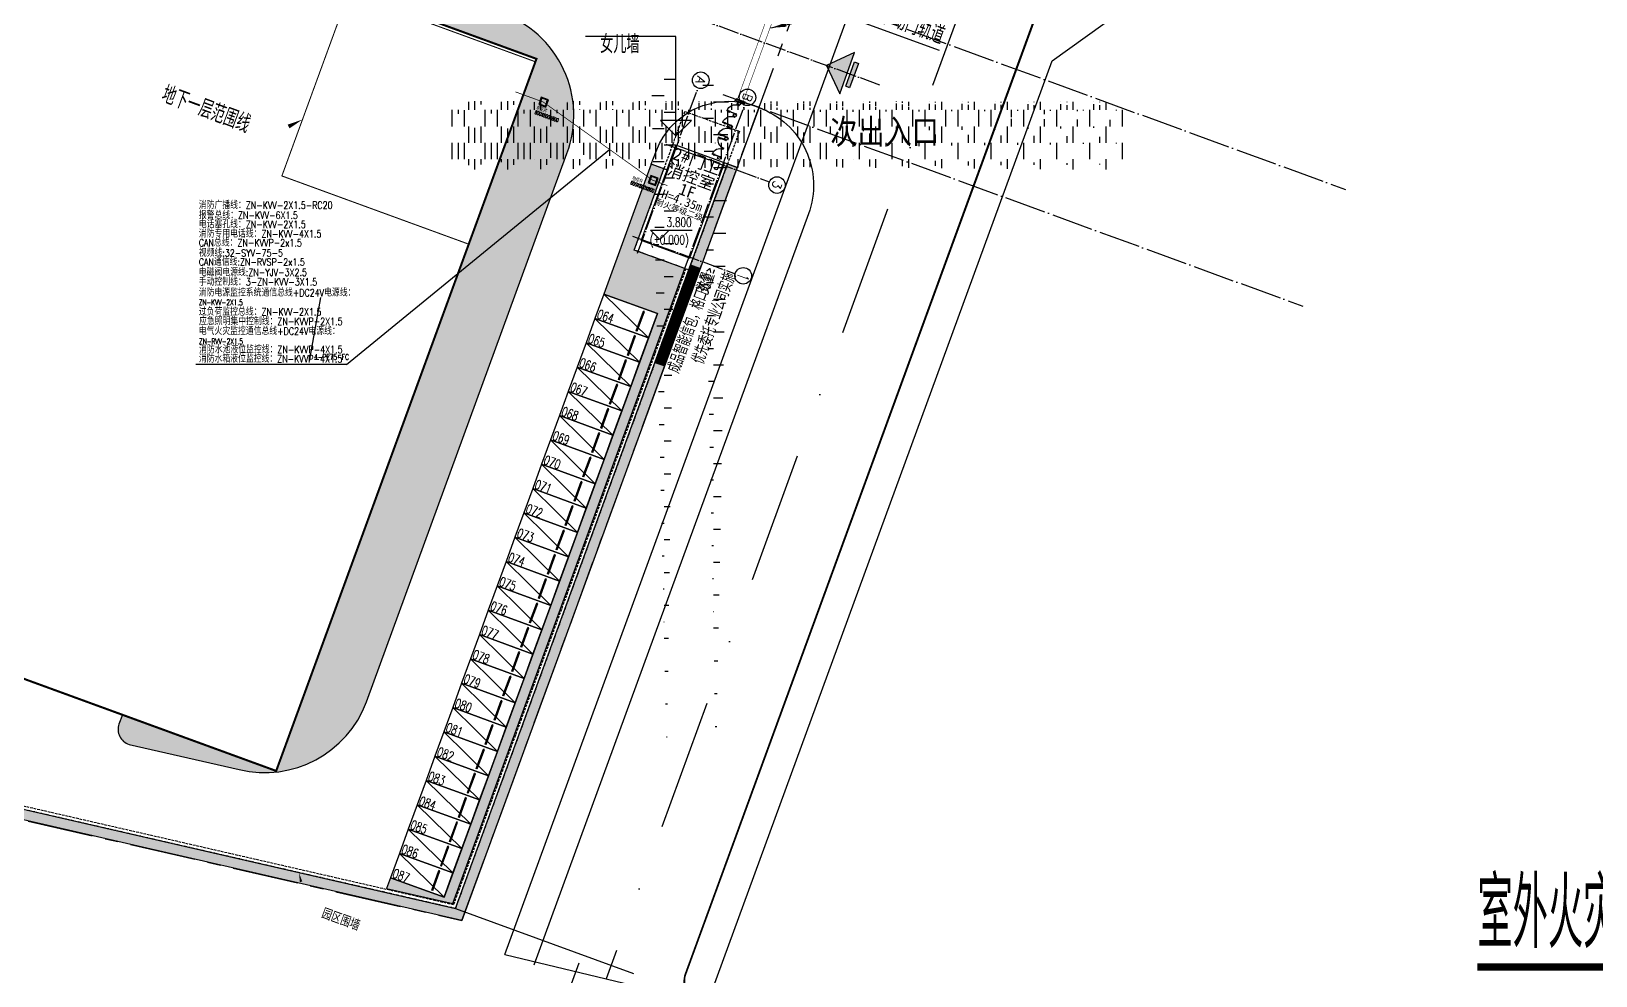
# Model space of a CAD drawing. Extents: x 40587477144 to 40590102100, y 3379967887 to 3381819730.
# Drawn here: x 40589673491 to 40589824470, y 3380118128 to 3380209320 of the extents above; entities that cross this region are included whole.
import ezdxf
from ezdxf.enums import TextEntityAlignment as Align

# ---------------------------------------------------------------- set-up
doc = ezdxf.new("R2010")
doc.units = 0
doc.header["$LTSCALE"] = 1000
doc.header["$MEASUREMENT"] = 0
for name, pattern in [('10平面$0$DOTE', [2.4200000000000004, 2, -0.2, 0.02, -0.2]), ('CENTER', [50.800000000000004, 31.75, -6.35, 6.35, -6.35]), ('DASH', [0.35, 0.25, -0.1]), ('DASHDOT', [25.399999999999995, 12.7, -6.349999999999999, 0, -6.349999999999999]), ('DOTE', [2.4200000000000004, 2, -0.2, 0.02, -0.2])]:
    doc.linetypes.add(name, pattern=pattern)
for name, color, linetype in [('0-HX', 1, 'Continuous'), ('00-HLBJ', 5, 'Continuous'), ('10平面$0$A-AXIS-DOTE', 14, '10平面$0$DOTE'), ('A-AXIS-D', 1, 'Continuous'), ('A-AXIS-DOTE', 14, 'DOTE'), ('A-AXIS-DP', 126, 'Continuous'), ('A-Car', 155, 'Continuous'), ('A-CURTAIN', 84, 'Continuous'), ('A-HATCH-1', 252, 'Continuous'), ('A-LIN-Dot', 163, 'DASH'), ('A-LIN-V', 9, 'Continuous'), ('A-SFCE', 30, 'Continuous'), ('AS-WALL', 40, 'Continuous'), ('AXIS_TEXT', 7, 'Continuous'), ('DIM_LEAD', 3, 'Continuous'), ('JT-路缘石线', 5, 'Continuous'), ('JT-道路中心线', 1, 'DASHDOT'), ('JT-道路红线', 7, 'Continuous'), ('PUB_TEXT', 7, 'Continuous'), ('TEL_SYMB', 3, 'Continuous'), ('TEL_TEXT', 7, 'Continuous'), ('WIRE-照明', 1, 'Continuous'), ('建-文字', 7, 'Continuous'), ('建-标高', 3, 'Continuous'), ('建-箭头', 3, 'Continuous'), ('总-标高', 3, 'Continuous'), ('电气', 7, 'Continuous')]:
    doc.layers.add(name, color=color, linetype=linetype)
doc.styles.add('_TCH_AXIS', font='COMPLEX', dxfattribs={"bigfont": 'GBCBIG'})
doc.styles.add('_TCH_DIM', font='SIMPLEX', dxfattribs={"bigfont": 'GBCBIG'})
doc.styles.add('_TEL_DIM', font='SIMPLEX', dxfattribs={"width": 0.8, "height": 3.5, "bigfont": 'HZTXT'})
doc.styles.add('A-DIM_T3', font='SIMPLEX', dxfattribs={"width": 0.6, "bigfont": 'GBCBIG'})
doc.styles.add('A-STANDARD', font='SIMPLEX', dxfattribs={"bigfont": 'GBCBIG'})
doc.styles.get("Standard").update_dxf_attribs({"font": 'GBENOR', "width": 0.7, "bigfont": 'GBCBIG'})
doc.styles.add('黑体', font='simhei.ttf', dxfattribs={"height": 12})
pattern_1 = [(19.99999999999998, (440.107795715332, 194.2398300170898), (956.275963936384, 2050.740422578524), [240, -48, 64, -48, 240, -960]), (19.99999999999998, (348.5154342651367, 211.9834671020508), (956.275963936384, 2050.740422578524), [160, -120, 240, -120, 160, -800]), (19.99999999999998, (655.8504104614258, 1004.918022155762), (956.275963936384, 2050.740422578524), [200, -80, 200, -1120]), (19.99999999999998, (-205.3501281738281, 1032.003547668457), (956.275963936384, 2050.740422578524), [80, -160, 80, -1280]), (110, (-54.99931335449219, 1086.72677230835), (-2050.740422578524, 956.275963936384), [143.9999999999999, -1456]), (110, (724.3924865722656, 348.7915229797363), (-2050.740422578524, 956.275963936384), [159.9999999999999, -1440]), (110, (881.3766403198242, 1087.002857208252), (-2050.740422578524, 956.275963936384), [159.9999999999999, -1440]), (65.00000000000001, (925.3208694458008, 404.8966331481934), (-547.2322293314808, 1503.508193286057), [160, -2102.7416992]), (154.9999999999999, (534.4087371826172, 262.6162528991699), (-1503.508193286057, -547.2322293314808), [160, -2102.741699199999]), (83.43494882, (877.4794540405273, 395.9972076416016), (-547.2322292444445, 1503.508193285503), [160, -3417.7087632]), (95.96375653, (799.5678939819336, 376.1531410217285), (-547.2322291846804, 1503.508193052025), [159.9999999999999, -6436.969001599999]), (95.96375653, (956.5520477294922, 1114.364471435547), (-547.2322291846804, 1503.508193052025), [128, -6468.969001599999]), (95.96375653, (-24.92916107177734, 1097.671417236328), (-547.2322291846804, 1503.508193052025), [112, -6484.969001599998]), (124.03624347, (649.2170791625977, 321.4299125671387), (-547.2322292935037, 1503.508193012417), [160, -6436.9690016]), (124.03624347, (806.2012252807617, 1059.641246795654), (-547.2322292935037, 1503.508193012417), [128, -6468.9690016]), (124.03624347, (-85.06947326660156, 1075.782127380371), (-547.2322292935037, 1503.508193012417), [112, -6484.9690016]), (136.5650512, (576.7778244018555, 286.5507621765137), (-547.2322299226216, 1503.508193038666), [159.9999999999999, -3417.706876319999])]

# ---------------------------------------------------------------- blocks, each defined once
blk = doc.blocks.new('GGRrrrr')
at = {"layer": 'A-CURTAIN'}
h = blk.add_hatch(dxfattribs=at)
h.set_pattern_fill('草坪或沼泽', color=0, scale=400, angle=19.99999999999998)
h.set_pattern_definition(pattern_1)
h.paths.add_polyline_path([(1393117.320922852, 618300.9193000793), (1393292.936767578, 540880.4741477966), (1330517.002159119, 532866.5696678162), (1241737.975387573, 527102.5202484131), (1161598.890319824, 521245.7613601685), (1240382.850791931, 783371.5528144836), (1244595.073738098, 797109.7279624939), (1261185.678756714, 852563.1131820679), (1335771.367614746, 847453.3053207397), (1355485.375518799, 842594.5098495483), (1380777.422203064, 840861.7712898254), (1392639.610717773, 828900.035358429), (1392845.235137939, 738250.2696037292), (1391845.237701416, 738248.0012702942), (1391806.246421814, 755447.9559936523), (1391306.45426178, 755446.8222770691), (1391785.831069946, 764447.9511528015), (1391640.544288635, 828487.3259391785), (1380332.88168335, 839889.8824043274), (1355330.389472961, 841602.7838134766), (1335616.381584167, 846461.5792884827), (1261914.650527954, 851510.8278846741), (1245552.140869141, 796819.8416023254), (1241339.732727051, 783081.0626220703), (1162974.660324097, 522348.9729347229), (1241669.135520935, 528100.1562232971), (1330421.199440002, 533862.4550628662), (1392290.937599182, 541760.6755371094), (1392117.323532104, 618298.6509666443)])
h.paths.add_polyline_path([(1393076.15146637, 636450.5321846008), (1392076.154045105, 636448.2638511658), (1392062.989784241, 641998.404788971), (1391563.607894897, 641997.2195243835), (1392041.628883362, 650998.2749595642), (1391886.520614624, 720048.3890342712), (1392886.518035889, 720050.6573638916)])
h = blk.add_hatch(dxfattribs=at)
h.set_pattern_fill('草坪或沼泽', color=0, scale=400, angle=19.99999999999998)
h.set_pattern_definition(pattern_1)
edge = h.paths.add_edge_path()
edge.add_arc((1366854.08354187, 557567.3064079285), 10500.95958867027, 276.7299927720031, 359.7136384216881)
edge.add_line((1377354.912010193, 557514.8233337402), (1377227.296795576, 613895.1785001811))
edge.add_arc((1366726.211540222, 613939.9874267578), 10501.18082145006, 359.7555160636466, 450.6703696211316)
edge.add_line((1366603.3489151, 624440.4494819641), (1358403.815305169, 624421.84987187))
edge.add_arc((1358513.579162598, 621420.9000549316), 3002.956530078024, 92.09473824480673, 180.1068492148898)
edge.add_line((1355510.627868652, 621415.2999305725), (1371310.587276265, 621451.1401619813))
edge.add_line((1371310.587272644, 621451.1401634216), (1371476.631944446, 548251.2558653583))
edge.add_line((1371476.631950378, 548251.2558631897), (1355676.334831895, 548215.403894989))
edge.add_line((1355676.334831238, 548215.4038963318), (1355678.849491072, 547255.2565739391))
edge.add_arc((1357184.369812012, 547261.123123169), 1505.531773620441, 180.2232627455438, 273.2156327615923)
edge.add_line((1357268.821014404, 545757.9618110657), (1368084.697529821, 547138.7043205072))
h = blk.add_hatch(dxfattribs=at)
h.set_pattern_fill('草坪或沼泽', color=0, scale=400, angle=19.99999999999998)
h.set_pattern_definition(pattern_1)
h.paths.add_polyline_path([(1390889.517074585, 542395.3281173706), (1385389.531585693, 542382.8522758484), (1385392.054405212, 541270.6790962219), (1391890.137901306, 542112.7560768127), (1391742.519210815, 607397.4305610657), (1386542.532180786, 607385.6350402832), (1386523.591270447, 615735.6136932373), (1385223.150733948, 615732.6638679504), (1385253.429992676, 602382.6979446411), (1390753.416969299, 602395.1737861633)])
at = {"layer": 'A-HATCH-1'}
h = blk.add_hatch(dxfattribs=at)
h.set_pattern_fill('EARTH', color=0, scale=500, angle=20.20025663599732)
h.set_pattern_definition([(20.20025663599732, (-36923192475.80328, -17186905227.18266), (941.6876541343177, 2038.022782515202), [1587.5, -1587.5]), (20.20025663599732, (-36923192681.36612, -17186904668.48695), (941.6876541343177, 2038.022782515202), [1587.5, -1587.5]), (20.20025663599732, (-36923192886.92896, -17186904109.79124), (941.6876541343177, 2038.022782515202), [1587.5, -1587.5]), (110.2002566359973, (-36923192769.21803, -17186903855.0384), (-2038.022782515202, 941.6876541343177), [1587.5, -1587.5]), (110.2002566359973, (-36923192210.52229, -17186903649.47556), (-2038.022782515202, 941.6876541343177), [1587.5, -1587.5]), (110.2002566359973, (-36923191651.82658, -17186903443.91272), (-2038.022782515202, 941.6876541343177), [1587.5, -1587.5])])
h.paths.add_polyline_path([(1393117.320922852, 618300.9193077087), (1386817.805091858, 618286.6298675537), (1386823.590164185, 615736.2942008972), (1385223.152275085, 615732.6638069153), (1385220.316864014, 616982.6608581543), (1385273.316299438, 617889.8814201355), (1385387.230964661, 618573.2471199036), (1385717.160194397, 619684.0852203369), (1386168.808494568, 620650.4255104065), (1386688.33731842, 621456.7414169312), (1387106.244033813, 621972.8416786194), (1387929.547706604, 622770.17735672), (1389010.988609314, 623518.1875724792), (1390127.135169983, 624037.1096115112), (1391253.131126404, 624354.7683982849), (1392309.111000061, 624488.3932685852), (1393103.281578064, 624490.1947135925)])
at = {"layer": 'A-CURTAIN', "color": 0}
blk.add_lwpolyline([(1330421.199440002, 533862.4550628662), (1392290.937599182, 541760.6755371094), (1392117.323532104, 618298.6509666443), (1393117.320922852, 618300.9193000793), (1393292.936767578, 540880.4741477966), (1330517.002159119, 532866.5696678162)], dxfattribs=at)
blk.add_lwpolyline([(1368084.697525024, 547138.7043190002, 0.3787845087038603), (1377354.912010193, 557514.8233337402), (1377227.296798706, 613895.1785011292, 0.4188980193903414), (1366603.3489151, 624440.4494819641), (1358403.815307617, 624421.8498725891, 0.4040876973420625), (1355510.627868652, 621415.2999305725), (1371310.587272644, 621451.1401634216), (1371476.631950378, 548251.2558631897), (1355676.334831238, 548215.4038963318), (1355678.849487305, 547255.2565727234, 0.4295944692160906), (1357268.821014404, 545757.9618110657)], format="xyb", close=True, dxfattribs=at)
blk.add_lwpolyline([(1390889.517074585, 542395.3281173706), (1385389.531585693, 542382.8522758484), (1385392.054405212, 541270.6790962219), (1391890.137901306, 542112.7560768127), (1391742.519210815, 607397.4305610657), (1386542.532180786, 607385.6350402832), (1386523.591270447, 615735.6136932373), (1385223.150733948, 615732.6638679504), (1385253.429992676, 602382.6979446411), (1390753.416969299, 602395.1737861633)], close=True, dxfattribs=at)
at = {"layer": 'A-HATCH-1', "color": 0}
blk.add_lwpolyline([(1393117.320922852, 618300.9193077087), (1386817.805091858, 618286.6298675537), (1386823.590164185, 615736.2942008972), (1385223.152275085, 615732.6638069153), (1385220.316864014, 616982.6608581543), (1385273.316299438, 617889.8814201355), (1385387.230964661, 618573.2471199036), (1385717.160194397, 619684.0852203369), (1386168.808494568, 620650.4255104065), (1386688.33731842, 621456.7414169312), (1387106.244033813, 621972.8416786194), (1387929.547706604, 622770.17735672), (1389010.988609314, 623518.1875724792), (1390127.135169983, 624037.1096115112), (1391253.131126404, 624354.7683982849), (1392309.111000061, 624488.3932685852), (1393103.281578064, 624490.1947135925)], close=True, dxfattribs=at)
blk = doc.blocks.new('建筑-停车位-2400x5300')
at = {"color": 0}
blk.add_lwpolyline([(-49.99999999813735, 199.9999999757856), (-50.00000090897083, -5299.999999886379), (2449.999999089167, -5299.999999826774), (2449.999999998137, 200.0000000335276)], close=True, dxfattribs=at)
for points in [[(2449.999999998137, 200.0000000335276), (-50.00000090897083, -5299.999999886379)], [(199.9999990900978, -3953.625492763415), (2199.999999090098, -3953.625492763415)], [(199.9999990900978, -4053.625492763415), (199.9999990900978, -3953.625492763415)], [(199.9999990900978, -4053.625492763415), (2199.999999090098, -4053.625492763415)], [(2199.999999090098, -4053.625492763415), (2199.999999090098, -3953.625492763415)]]:
    blk.add_lwpolyline(points, dxfattribs=at)
blk = doc.blocks.new('G$C29A62568')
at = {"layer": 'A-Car', "color": 8, "extrusion": (7.125858025611802e-08, 1.936736165651785e-07, 0.9999999999999788), "rotation": 69.79996271005484}
for p in [(40588287738.58988, 3380181714.826343, 3546.915776660223), (40588286875.3428, 3380179368.59435, 3546.915260743227), (40588286012.09583, 3380177022.362355, 3546.914744826237), (40588285148.84868, 3380174676.130357, 3546.914228909235), (40588284285.60179, 3380172329.89836, 3546.913712992247), (40588283422.35475, 3380169983.666367, 3546.913197075255), (40588282559.10776, 3380167637.434373, 3546.912681158268), (40588281695.86073, 3380165291.202379, 3546.912165241275), (40588280832.61381, 3380162944.970377, 3546.911649324284), (40588279969.36666, 3380160598.738385, 3546.911133407289), (40588279106.1197, 3380158252.506391, 3546.910617490298), (40588278242.8726, 3380155906.274399, 3546.910101573297), (40588277379.62555, 3380153560.042403, 3546.909585656307), (40588276516.37856, 3380151213.810406, 3546.909069739307), (40588275653.13153, 3380148867.578413, 3546.908553822321), (40588274789.88445, 3380146521.346418, 3546.908037905318), (40588273926.63745, 3380144175.114428, 3546.90752198833), (40588273063.39053, 3380141828.882429, 3546.907006071343), (40588272200.14344, 3380139482.650435, 3546.906490154348), (40588271336.89648, 3380137136.418437, 3546.905974237359), (40588270473.64933, 3380134790.186444, 3546.905458320357), (40588269610.40236, 3380132443.954448, 3546.904942403363), (40588268747.15534, 3380130097.722453, 3546.904426486371), (40588267883.90831, 3380127751.490459, 3546.90391056938)]:
    blk.add_blockref('建筑-停车位-2400x5300', p, dxfattribs=at)
blk = doc.blocks.new('555555555555555-M')
at = {"layer": 'A-LIN-V'}
h = blk.add_hatch(dxfattribs=at)
h.set_pattern_fill('ANSI31', color=256, scale=0.2, angle=212.6932080760602)
h.set_pattern_definition([(45.00000000000003, (0, 0), (-0.224506403026729, 0.2245064030267287), [])])
h.paths.add_polyline_path([(-149.8188201859593, -516.0526710674167), (-149.8188201785088, -515.0526710636914), (-159.8188201636076, -515.0526710599661), (-159.8188201636076, -516.052671071142)])
blk.add_lwpolyline([(-149.8188201859593, -516.0526710674167), (-149.8188201785088, -515.0526710636914), (-159.8188201636076, -515.0526710599661), (-159.8188201636076, -516.052671071142), (-149.8188201636076, -516.0526710674167)], dxfattribs=at)
at = {"layer": 'PUB_TEXT', "width": 0.7}
for s, height, p in [('成品智能信包，格口数量≥', 1.322222222222222, (-160.0961484983563, -517.6474339142442)), ('36', 1.3125, (-152.0111484983563, -517.6474339142442)), ('个', 1.322222222222222, (-150.9392734983563, -517.6474339142442)), ('优先委托专业公司实施', 1.322222222222222, (-158.4676572084427, -519.5719380304217))]:
    blk.add_text(s, height=height, dxfattribs=at).set_placement(p)
blk = doc.blocks.new('entry01')
at = {"layer": 'A-AXIS-D'}
for points in [[(0, 2.121320343559645), (2.121320343559631, 1.4210854715202e-14), (0, -2.121320343559645)], [(-0.700000000000017, -1.25), (-0.3000000000000114, -1.25), (-0.3000000000000114, 1.25), (-0.700000000000017, 1.25)]]:
    blk.add_hatch(color=0, dxfattribs=at).paths.add_polyline_path(points)
at = {"layer": 'A-AXIS-D', "color": 0}
blk.add_lwpolyline([(0, 2.121320343559645), (2.121320343559631, 1.4210854715202e-14), (0, -2.121320343559645), (0, 2.121320343559645)], dxfattribs=at)
blk.add_lwpolyline([(-0.700000000000017, -1.25), (-0.3000000000000114, -1.25), (-0.3000000000000114, 1.25), (-0.700000000000017, 1.25)], close=True, dxfattribs=at)
blk = doc.blocks.new('DOOR2DLIB$SYSLIB$00000111')
at = {"color": 0}
for p, q in [((-0.4999999999999982, -0.001755585047334307), (-0.4999999999999982, 0.08070055595349857)), ((-0.4999999999999982, 0.08070055595349146), (-0.4587719294995836, 0.08070055595349146)), ((-0.4587719294995853, 0.08070055595349146), (-0.4587719294995853, 0.03947248545308213)), ((-0.4587719294995853, 0.03947248545308213), (-0.4175438589991707, 0.03947248545308213)), ((-0.4175438589991707, 0.03947248545308213), (-0.4175438589991707, -0.001755585047334307)), ((0.4175438589991707, 0.7821568824082661), (0.3826692364772697, 0.7821568824082661)), ((0.3826692364772697, 0.7821568824082661), (0.3826692364772697, 0.6235084014994356)), ((0.4175438589991707, 0.6235084014994428), (0.3826692364772697, 0.6235084014994428)), ((0.4587719294995871, 0.9168053643052119), (0.4175438589991707, 0.9168053643052119)), ((0.4175438589991707, 0.9168053643052119), (0.4175438589991707, 0.08070055595349146)), ((0.4175438589991707, 0.08070055595349146), (0.4587719294995871, 0.08070055595349146)), ((0.4175438589991707, 0.03947248545308213), (0.4175438589991707, -0.001755585047334307)), ((0.4587719294995871, 0.03947248545308213), (0.4175438589991707, 0.03947248545308213)), ((0.4587719294995871, 0.08070055595349146), (0.4587719294995871, 0.9168053643052119)), ((0.4936465520214881, 0.7821568824082661), (0.4587719294995871, 0.7821568824082661)), ((0.4936465520214881, 0.6235084014994428), (0.4587719294995871, 0.6235084014994428)), ((0.4587719294995871, 0.08070055595349146), (0.4587719294995871, 0.03947248545308213)), ((0.5, 0.08070055595349146), (0.4587719294995871, 0.08070055595349146)), ((0.4936465520214881, 0.7821568824082661), (0.4936465520214881, 0.6235084014994356)), ((0.5, -0.001755585047334307), (0.5, 0.08070055595349857)), ((-0.4175438589991707, -0.001755585047334307), (-0.4999999999999982, -0.001755585047334307)), ((-0.4999999999999982, -0.001755585047334307), (-0.4999999999999982, -0.001755585047334307)), ((0.4175438589991707, -0.001755585047334307), (0.5, -0.001755585047334307)), ((0.5, -0.001755585047334307), (0.5, -0.001755585047334307))]:
    blk.add_line(p, q, dxfattribs=at)
blk.add_arc((0.4175438589991707, 0.08070055595349146), 0.8361048083517187, 90, 182.8263833917127, dxfattribs=at)
blk = doc.blocks.new('66666666666666666666')
at = {"layer": 'DIM_LEAD'}
blk.add_hatch(color=256, dxfattribs=at).paths.add_polyline_path([(105616.6669158936, -694657.3602562365), (106997.2781778953, -694037.7533330095), (106786.704802434, -693697.6667946891)], flags=17)
at = {"layer": 'A-AXIS-D'}
for centre in [(100997.1309814453, -701734.9233989716), (105797.1309661865, -701734.9234142303), (111381.8865127563, -708712.0395374298), (111331.8865203857, -718057.0395145416)]:
    blk.add_circle(centre, 799.9999999999977, dxfattribs=at)
at = {"layer": 'A-AXIS-DOTE', "color": 8}
blk.add_line((117391.3523635864, -696232.0388202667), (98332.86907196045, -696232.03881073), dxfattribs=at)
at = {"layer": 'A-AXIS-DOTE'}
for p, q in [((100997.1309356689, -719489.9234027863), (100997.1309280396, -702480.0000038147)), ((105797.1309204102, -719489.9234237671), (105797.1310195923, -702479.9999904633)), ((99963.93167877197, -708682.0393390656), (110582.4492416382, -708682.0393428802)), ((99963.9317703247, -718132.0393390656), (110535.4098968506, -718132.0393543243))]:
    blk.add_line(p, q, dxfattribs=at)
at = {"layer": 'A-LIN-Dot'}
blk.add_lwpolyline([(100597.1309204102, -719332.0393352509), (100597.1309356689, -705082.039352417), (106197.1313171387, -705082.0393199921), (106197.1313018799, -719332.0393276215)], close=True, dxfattribs=at)
at = {"layer": 'A-LIN-V'}
blk.add_lwpolyline([(105697.1312408447, -690231.7040920258), (104797.1312713623, -690231.7040901184)], dxfattribs=at)
at = {"layer": 'A-LIN-V', "linetype": 'DASH', "ltscale": 2, "const_width": 50}
for points in [[(104946.6669158936, -690231.7040958405), (104946.6669158936, -702231.7040882111)], [(105546.6669464111, -690231.7040977478), (105546.6669158936, -702231.7040958405)]]:
    blk.add_lwpolyline(points, dxfattribs=at)
at = {"layer": 'A-LIN-V'}
for points in [[(104797.1312942505, -702431.7040805817), (104797.1312561035, -702231.7040958405), (105697.1312255859, -702231.7040996552), (105697.1312408447, -702431.7040920258)], [(105097.1312789917, -702681.7040786743), (105097.1312789917, -702481.7040920258), (105397.1312713623, -702481.7040882111), (105397.1312713623, -702681.704076767)], [(105097.1312713623, -703881.7040786743), (105097.1313018799, -703681.7040805817), (105397.1313095093, -703681.704082489), (105397.1312789917, -703881.7040805817)], [(105097.1312866211, -705081.704076767), (105097.1312866211, -704881.7040843964), (105397.1312637329, -704881.7040882111), (105397.1312789917, -705081.704076767)], [(105097.1312789917, -706281.7040729523), (105097.1312789917, -706081.7040882111), (105397.1312637329, -706081.7040882111), (105397.1312942505, -706281.704076767)], [(105097.1313400269, -708281.7040672302), (105097.1313400269, -708081.7040805817), (105397.1312484741, -708081.7040901184), (105397.1312561035, -708281.7040786743)]]:
    blk.add_lwpolyline(points, close=True, dxfattribs=at)
at = {"layer": 'AS-WALL', "color": 20, "true_color": 0xf72408, "const_width": 100}
blk.add_lwpolyline([(100897.1309738159, -708431.6971302032), (105897.1312408447, -708431.6971263885), (105897.1312332153, -718231.6971607208), (100897.1309814453, -718231.6971492767)], close=True, dxfattribs=at)
at = {"layer": 'DIM_LEAD'}
for p, q in [((105616.6669158936, -694657.3602562365), (111333.9440612793, -691117.3602524218)), ((111333.9440612793, -691117.3602524218), (121626.3234288144, -691117.3602524218))]:
    blk.add_line(p, q, dxfattribs=at)
at = {"layer": 'A-AXIS-D', "color": 8, "xscale": -999.9999999999998, "yscale": 1000, "zscale": 1000, "rotation": 0.1495342307373651}
blk.add_blockref('entry01', (114031.3523483276, -696232.0388240814), dxfattribs=at)
at = {"layer": 'A-LIN-V', "zscale": 100}
for p, xscale, yscale, rotation in [((105310.2872467041, -703181.7040843964), 1000.000008912118, -1000.000008912118, 270.0000007138132), ((105310.2872314453, -704381.1546459198), 1001.098882521298, -1001.098882521298, 270.0000005714799), ((105310.2872314453, -705581.8717308044), 999.664715706611, -999.664715706611, 270.0000004354633), ((105310.2872161865, -706731.7040691376), 899.999995989863, 899.999995989863, 89.9999995548852), ((105310.2872238159, -707631.7040805817), 900.0000175571807, -900.0000175571807, 270.0000005736524)]:
    blk.add_blockref('DOOR2DLIB$SYSLIB$00000111', p, dxfattribs=dict(at, xscale=xscale, yscale=yscale, rotation=rotation))
at = {"layer": 'A-AXIS-DP', "color": 7, "style": 'A-DIM_T3', "width": 0.6000000000000002}
blk.add_text('1', height=1119.999999999998, rotation=269.9999999325915, dxfattribs=at).set_placement((110791.5376586914, -717877.312582016))
at = {"layer": 'AXIS_TEXT', "style": '_TCH_AXIS'}
for s, height, rotation, width, p, p2 in [('A', 870.5142551923832, 270.0000018609232, 0.9444444070689642, (100561.8738174438, -701382.5724086761), (100561.873840332, -702087.2743968964)), ('B', 870.5142551923825, 270.0000006203077, 1.000000030797642, (105361.8738327026, -701382.5723934174), (105361.873840332, -702087.2744312286)), ('3', 870.5142551923828, 270.0000006203077, 1.214285758256029, (110933.5013580322, -708359.1329307556), (110933.5013656616, -709063.8349723816))]:
    blk.add_text(s, height=height, rotation=rotation, dxfattribs=dict(at, width=width)).set_placement(p, p2, align=Align.FIT)
at = {"layer": 'DIM_LEAD', "color": 7, "style": '_TCH_DIM'}
blk.add_text('移动门轨道', height=1762.962962962963, dxfattribs=at).set_placement((115209.6569337151, -690592.3602524218))
at = {"layer": '建-文字', "color": 8, "style": '黑体'}
for s, height, p in [('#', 1143.057939914163, (101776.4871368408, -709764.8740749359)), ('门卫', 1143.057939914163, (102598.4613857679, -709764.8740749359)), ('消控室', 1143.057939914163, (100977.9549102783, -711361.523431778)), ('1F', 1143.057939914163, (102667.684677124, -712786.2616786957)), ('耐火等级二级', 571.5289699570816, (100938.3881378174, -714473.3916816711)), ('H=4.35m', 857.2934549356223, (101248.3936233521, -713692.3252849579))]:
    blk.add_text(s, height=height, dxfattribs=at).set_placement(p)
blk = doc.blocks.new('55555555555555555555555555555')
at = {"layer": '建-文字', "color": 0, "style": 'A-STANDARD', "width": 0.7058823529411765}
for s, p in [('064', (40588288479.22685, 3380181652.724174)), ('065', (40588287621.29509, 3380179304.543322)), ('066', (40588286763.36335, 3380176956.362551)), ('067', (40588285905.43159, 3380174608.181744)), ('068', (40588285047.49985, 3380172260.000935)), ('069', (40588284189.56807, 3380169911.820123)), ('070', (40588283331.63476, 3380167563.639879)), ('071', (40588282473.70458, 3380165215.458508)), ('072', (40588281615.77283, 3380162867.277699)), ('073', (40588280757.84118, 3380160519.096885)), ('074', (40588279899.90777, 3380158170.916683)), ('075', (40588279041.97762, 3380155822.73527)), ('076', (40588278184.04587, 3380153474.554461)), ('077', (40588277326.11408, 3380151126.373654)), ('078', (40588276468.18233, 3380148778.192845)), ('079', (40588275610.25056, 3380146430.012035)), ('080', (40588274752.31883, 3380144081.831226)), ('081', (40588273894.3855, 3380141733.650973)), ('082', (40588273036.45536, 3380139385.469612)), ('083', (40588272178.52361, 3380137037.288803)), ('084', (40588271303.44019, 3380134642.161589)), ('085', (40588270462.65849, 3380132340.927742)), ('086', (40588269604.72832, 3380129992.746374)), ('087', (40588268746.79658, 3380127644.565565))]:
    blk.add_text(s, height=892.5, rotation=339.9297114345931, dxfattribs=at).set_placement(p)
blk = doc.blocks.new('qd电缆手井')
at = {"layer": '电气', "color": 7}
for p, q in [((-238.6759234107449, 215.8350454529282), (211.3240765892551, 215.8350454529282)), ((-238.6759234107449, -234.1649545470718), (-238.6759234107449, 215.8350454529282)), ((-197.8759234107565, -193.3649545470835), (-197.8759234107565, 175.0350454529398)), ((-197.8759234107565, 175.0350454529398), (170.5240765892668, 175.0350454529398)), ((170.5240765892668, 175.0350454529398), (170.5240765892668, -193.3649545470835)), ((211.3240765892551, 215.8350454529282), (211.3240765892551, -234.1649545470718)), ((211.3240765892551, -234.1649545470718), (-238.6759234107449, -234.1649545470718)), ((170.5240765892668, -193.3649545470835), (-197.8759234107565, -193.3649545470835))]:
    blk.add_line(p, q, dxfattribs=at)
at = {"layer": '电气', "color": 8, "const_width": 30}
blk.add_lwpolyline([(-218.0356704102596, 182.1311835359666), (-218.0356704102596, -214.0751183969551), (191.1155886567431, -214.0751183969551), (191.1155886567431, 195.5777040290996), (-232.9092848057626, 195.5777040290996)], dxfattribs=at)

msp = doc.modelspace()

# ---------------------------------------------------------------- linework, layer by layer
at = {"color": 8}
msp.add_lwpolyline([(40589726325.73783, 3380119329.059215), (40589719189.23447, 3380099796.267772)], dxfattribs=at)
at = {"layer": '0-HX', "linetype": 'CENTER', "ltscale": 0.2}
for p, q in [((40589715054.542, 3380123451.4), (40589813895.24758, 3380393980.898193)), ((40589653372.642, 3380137607.1), (40589715054.542, 3380123451.4))]:
    msp.add_line(p, q, dxfattribs=at)
msp.add_lwpolyline([(40589813895.24646, 3380393980.898591), (40589806893.09981, 3380409302.927993), (40589783755.04839, 3380419662.492842), (40589766931.37378, 3380431029.725266), (40589698697.76943, 3380461579.853973), (40589663979.4409, 3380415266.100388), (40589655282.48067, 3380403827.430825), (40589490831.73977, 3380185028.900704), (40589568063.9409, 3380162853.200386), (40589653372.64089, 3380137607.100389), (40589715054.54089, 3380123451.400389)], close=True, dxfattribs=at)
at = {"layer": '00-HLBJ', "color": 8}
msp.add_line((40589714418.10999, 3380124623.454218), (40589731611.5043, 3380118341.672616), dxfattribs=at)
at = {"layer": '10平面$0$A-AXIS-DOTE', "color": 8, "ltscale": 2}
for points in [[(40589744363.53141, 3380214492.363115), (40589800333.94074, 3380194043.00666)], [(40589740245.45939, 3380203221.095094), (40589796215.86872, 3380182771.73864)]]:
    msp.add_lwpolyline(points, dxfattribs=at)
at = {"layer": 'A-SFCE', "linetype": 'DASH'}
for points in [[(40589736943.22045, 3380186275.2518), (40589714418.10886, 3380124623.454611), (40589653626.61252, 3380138574.811246), (40589568343.82142, 3380163813.243817), (40589492503.82979, 3380185589.19868), (40589656080.2026, 3380403224.398946), (40589664777.54151, 3380414663.566556), (40589699018.54659, 3380460340.577489), (40589766443.47521, 3380430152.515933), (40589783267.14992, 3380418785.283481), (40589801056.35935, 3380410820.547568), (40589806140.30674, 3380408544.319479), (40589812815.1216, 3380393938.554342), (40589790837.06477, 3380333784.059697), (40589787277.22997, 3380325498.369755)], [(40589736661.43875, 3380186378.203611), (40589714227.17925, 3380124975.070877), (40589653702.80399, 3380138865.124507), (40589568427.78556, 3380164101.256846), (40589493005.45679, 3380185757.288075), (40589656319.51819, 3380403043.488082), (40589665016.97177, 3380414482.806521), (40589699114.77972, 3380459968.794543), (40589766297.10567, 3380429889.353124), (40589783120.78036, 3380418522.120672), (40589800933.76739, 3380410546.738856), (40589805914.46883, 3380408316.736924), (40589812491.08414, 3380393925.851067), (40589790558.14065, 3380333894.832758), (40589787001.59286, 3380325616.793515)]]:
    msp.add_lwpolyline(points, dxfattribs=at)
at = {"layer": 'AS-WALL', "color": 20, "true_color": 0xf72408, "const_width": 200.0000000000001}
msp.add_lwpolyline([(40589529278.71108, 3380219628.731724), (40589522702.40094, 3380201629.203375), (40589697125.27341, 3380137902.038649), (40589722245.53068, 3380206656.82238), (40589564290.81921, 3380264367.177512)], close=True, dxfattribs=at)
at = {"layer": 'AS-WALL', "color": 20, "linetype": 'DASH', "ltscale": 5, "true_color": 0xf72408, "const_width": 100}
msp.add_lwpolyline([(40589697674.06241, 3380195352.59972), (40589715708.09123, 3380188763.684468), (40589722142.5431, 3380206374.943059), (40589704108.51427, 3380212963.858315)], close=True, dxfattribs=at)
at = {"layer": 'JT-路缘石线', "color": 8, "ltscale": 10}
msp.add_line((40589719185.46942, 3380120186.559477), (40589738756.99989, 3380115469.060393), dxfattribs=at)
for points in [[(40589934885.75322, 3380223385.019214), (40589781448.32632, 3380219018.499553), (40589780429.32631, 3380218945.999553), (40589779420.22632, 3380218787.099553), (40589778428.22632, 3380218542.999553), (40589777460.62631, 3380218215.399553), (40589776524.42632, 3380217806.699553), (40589775626.32632, 3380217319.799553), (40589774772.92632, 3380216758.399553), (40589773970.32632, 3380216126.399553), (40589773224.42632, 3380215428.399553), (40589772540.62632, 3380214669.499553), (40589771923.72632, 3380213855.199553), (40589771378.32632, 3380212991.399553), (40589770908.42632, 3380212084.399553), (40589770517.32632, 3380211140.699553), (40589736590.46844, 3380118282.0975, 0.4479412448578913), (40589738000.35744, 3380115651.436387), (40589738756.99909, 3380115469.056357)], [(40589934885.75322, 3380223357.393833), (40589781493.9503, 3380218992.172538), (40589780474.9503, 3380218919.672539), (40589779465.8503, 3380218760.772538), (40589778473.8503, 3380218516.672539), (40589777506.25031, 3380218189.072539), (40589776570.0503, 3380217780.372539), (40589775671.9503, 3380217293.472538), (40589774818.55031, 3380216732.072539), (40589774015.9503, 3380216100.072538), (40589773270.0503, 3380215402.072539), (40589772586.25031, 3380214643.172538), (40589771969.3503, 3380213828.872539), (40589771423.9503, 3380212965.072539), (40589770954.05031, 3380212058.072538), (40589770562.95031, 3380211114.372539), (40589736636.09243, 3380118255.770486, 0.4479412448578913), (40589738045.98142, 3380115625.109372), (40589738802.62308, 3380115442.729343)], [(40589743733.58908, 3380201946.673472), (40589743734.01438, 3380201946.518085, -0.4142140788974599), (40589748502.82496, 3380191686.953211), (40589722003.28642, 3380119157.041469)]]:
    msp.add_lwpolyline(points, format="xyb", dxfattribs=at)
at = {"layer": 'JT-道路中心线', "color": 8, "flags": 128}
msp.add_lwpolyline([(40589869783.7095, 3380502157.2), (40589865271.34199, 3380490884.7), (40589841777.342, 3380426580.9), (40589728971.2048, 3380117827.81713)], dxfattribs=at)
at = {"layer": 'JT-道路红线', "color": 8}
for points in [[(40589719185.46942, 3380120186.559477), (40589819296.14381, 3380394192.024467), (40589810657.06626, 3380413095.970189), (40589786194.542, 3380424048.539261), (40589769370.86745, 3380435415.771638), (40589670395.64199, 3380479729.8), (40589652957.342, 3380475126.9)], [(40589738756.99909, 3380115469.056357), (40589771998.62632, 3380206452.099553), (40589785427.52632, 3380216130.199553), (40589934885.75322, 3380220383.495256)], [(40589738757.01478, 3380115469.056804), (40589771998.642, 3380206452.1), (40589785427.542, 3380216130.2), (40589934885.75322, 3380220383.495256)]]:
    msp.add_lwpolyline(points, dxfattribs=at)
at = {"layer": 'JT-道路红线', "color": 8, "const_width": 1}
msp.add_lwpolyline([(40589738757.01477, 3380115469.056804), (40589771998.64199, 3380206452.100001)], dxfattribs=at)
at = {"layer": 'TEL_SYMB', "const_width": 700}
msp.add_lwpolyline([(40589813051.56178, 3380118961.556133), (40589854746.24264, 3380118961.556133)], dxfattribs=at)
at = {"layer": 'TEL_TEXT'}
for p, q in [((40589729300.02596, 3380198520.578231), (40589729300.02596, 3380197301.90172)), ((40589703915.95501, 3380177154.396074), (40589729300.02596, 3380197911.239975)), ((40589700339.49281, 3380177456.900847), (40589701427.79508, 3380183628.96975)), ((40589703915.95501, 3380177154.396074), (40589689370.18201, 3380177154.396074))]:
    msp.add_line(p, q, dxfattribs=at)
at = {"layer": 'WIRE-照明', "linetype": 'Continuous', "const_width": 70}
for points in [[(40589720206.83853, 3380203473.026699), (40589722898.34132, 3380202489.658869)], [(40589722898.34132, 3380202489.658871), (40589733449.85603, 3380194943.32427)], [(40589733449.85603, 3380194943.324272), (40589734871.15369, 3380194424.038758)]]:
    msp.add_lwpolyline(points, dxfattribs=at)
at = {"layer": '建-标高', "color": 8}
for p, q in [((40589735709.88728, 3380208814.54823), (40589726967.68304, 3380208814.54823)), ((40589735709.88728, 3380199216.537716), (40589735709.88728, 3380208814.54823)), ((40589735709.88728, 3380199216.537716), (40589734209.88728, 3380200716.537716)), ((40589737209.88728, 3380200716.537716), (40589734209.88728, 3380200716.537716)), ((40589735709.88728, 3380199216.537716), (40589737209.88728, 3380200716.537716))]:
    msp.add_line(p, q, dxfattribs=at)
at = {"layer": '建-箭头', "color": 8}
msp.add_lwpolyline([(40589685718.63029, 3380202044.119022, 0, 0, 0), (40589695152.229, 3380198532.665508, 0, 0, 0), (40589699663.72179, 3380200798.348118, 0, 400.0000000000001, 0), (40589698323.26398, 3380200125.16696, 0, 0, 0)], format="xyseb", dxfattribs=at)
at = {"layer": '建-箭头'}
msp.add_lwpolyline([(40589704191.93613, 3380122379.361802, 0, 0, 0), (40589700319.79446, 3380123794.08803, 0, 0, 0), (40589699322.94036, 3380128072.301013, 0, 240.0000000000001, 0), (40589699527.17584, 3380127195.780694, 0, 0, 0)], format="xyseb", dxfattribs=at)
at = {"layer": '总-标高', "color": 8}
for p, q in [((40589734158.5923, 3380189219.258972), (40589733258.5923, 3380190119.258972)), ((40589733258.5923, 3380190119.258972), (40589737286.57491, 3380190119.258972)), ((40589734158.5923, 3380189219.258972), (40589735058.5923, 3380190119.258972))]:
    msp.add_line(p, q, dxfattribs=at)

# ---------------------------------------------------------------- block references
at = {"color": 8, "rotation": 339.7997433640027}
msp.add_blockref('GGRrrrr', (40588220693.66874, 3380096947.084455), dxfattribs=at)
at = {"extrusion": (-7.059998132795915e-08, -1.939148066761998e-07, 0.9999999999999787), "rotation": 0.1297468477867362}
msp.add_blockref('G$C29A62568', (9198870.997235857, -91903963.36278877, 17.1720991676288), dxfattribs=at)
at = {"layer": 'A-LIN-V', "color": 8}
msp.add_blockref('55555555555555555555555555555', (1439521.541999817, 0), dxfattribs=at)
at = {"layer": 'A-LIN-V', "color": 8, "rotation": 339.9297114345648}
msp.add_blockref('66666666666666666666', (40589884050.72969, 3380898367.727977), dxfattribs=at)
at = {"layer": 'A-LIN-V', "color": 8, "xscale": 1000, "yscale": 1000, "zscale": 1000, "rotation": 69.92970939409084}
msp.add_blockref('555555555555555-M', (40589304753.82005, 3380504217.575403), dxfattribs=at)
at = {"layer": '电气', "xscale": -1.628664022889024, "yscale": 1.628664022889024, "zscale": 1.628664022889024, "rotation": 339.9296046072948}
for p in [(40589722912.03947, 3380202499.051882), (40589733493.23434, 3380194932.62881)]:
    msp.add_blockref('qd电缆手井', p, dxfattribs=at)

# ---------------------------------------------------------------- texts
at = {"layer": 'PUB_TEXT', "color": 8, "linetype": 'Continuous', "style": '黑体', "width": 0.8000000000000003}
msp.add_text('次出入口', height=2400, dxfattribs=at).set_placement((40589750602.357, 3380198427.288696))
at = {"layer": 'TEL_SYMB', "color": 7, "width": 0.7}
msp.add_text('室外火灾自动报警总平面图', height=6751.77304964539, dxfattribs=at).set_placement((40589813051.56178, 3380120808.364644))
at = {"layer": 'TEL_TEXT', "style": '_TEL_DIM'}
for s, width, p in [('600X600X800', 0.6, (40589722032.58198, 3380201364.001579, 0.106056117125037)), ('电缆井', 0.75, (40589722187.01047, 3380201786.673841, 0.106056117125037)), ('600X600X800', 0.6, (40589731275.94445, 3380194554.580617, 0.106056117125037)), ('电缆井', 0.75, (40589731430.37294, 3380194977.25288, 0.106056117125037))]:
    msp.add_text(s, height=349.9999999999999, rotation=339.929604607576, dxfattribs=dict(at, width=width)).set_placement(p)
for s, height, width, p in [('消防广播线：ZN-KVV-2X1.5-RC20', 700, 0.8, (40589689656.81219, 3380192173.575212)), ('报警总线：ZN-KVV-6X1.5', 700, 0.8, (40589689656.81219, 3380191205.487994)), ('电话塞孔线：ZN-KVV-2X1.5', 700, 0.8, (40589689656.81219, 3380190323.270736)), ('消防专用电话线：ZN-KVV-4X1.5', 700, 0.8, (40589689656.81219, 3380189409.765631)), ('视频线:32-SYV-75-5', 700, 0.8, (40589689656.81219, 3380187563.270736)), ('CAN总线：ZN-KVVP-2x1.5', 700, 0.8, (40589689656.81219, 3380188549.765631)), ('电磁阀电源线:ZN-YJV-3X2.5', 700, 0.8, (40589689656.81219, 3380185689.765631)), ('CAN通信线:ZN-RVSP-2x1.5', 700, 0.8, (40589689656.81219, 3380186689.765631)), ('手动控制线：3-ZN-KVV-3X1.5', 700, 0.8, (40589689656.81219, 3380184769.765631)), ('消防电源监控系统通信总线+DC24V电源线：', 700, 0.8, (40589689656.81219, 3380183725.64634)), ('ZN-KVV-2X1.5', 560, 0.6, (40589689656.81219, 3380182862.560896)), ('过负荷监控总线：ZN-KVV-2X1.5', 700, 0.8, (40589689656.81219, 3380181871.106989)), ('应急照明集中控制线：ZN-KVVP-2X1.5', 700, 0.8, (40589689685.03056, 3380180952.634151)), ('电气火灾监控通信总线+DC24V电源线：', 700, 0.8, (40589689656.81219, 3380180011.106989)), ('消防水池液位监控线：ZN-KVVP-4X1.5', 700, 0.8, (40589689685.03056, 3380178241.096767)), ('ZN-RVV-2X1.5', 560, 0.6, (40589689685.03056, 3380179092.634151)), ('消防水箱液位监控线：ZN-KVVP-4X1.5', 700, 0.8, (40589689665.03056, 3380177341.096767)), ('4-PE75-FC', 560.0000000000001, 0.6, (40589700782.8619, 3380177586.808881))]:
    msp.add_text(s, height=height, dxfattribs=dict(at, width=width)).set_placement(p)
at = {"layer": '建-文字', "color": 8, "style": '黑体'}
msp.add_text('2', height=1203.218884120172, rotation=339.9297114345931, dxfattribs=at).set_placement((40589735272.42078, 3380197007.111652))
at = {"layer": '建-标高', "color": 8, "style": 'A-STANDARD'}
msp.add_text('女儿墙', height=1762.962962962963, dxfattribs=at).set_placement((40589728390.16645, 3380207199.202211))
at = {"layer": '建-箭头', "color": 8, "style": 'A-STANDARD'}
msp.add_text('地下一层范围线', height=1762.962962962963, rotation=339.5833034089329, dxfattribs=at).set_placement((40589685901.774, 3380202536.138708))
at = {"layer": '建-箭头', "color": 7, "style": 'A-STANDARD'}
msp.add_text('园区围墙', height=1057.777777777778, rotation=339.9297105812743, dxfattribs=at).set_placement((40589701407.07674, 3380123732.204449))
at = {"layer": '总-标高', "color": 8, "style": 'A-STANDARD', "width": 0.7058823529411765}
for s, p in [('3.800', (40589734796.57491, 3380190434.258972)), ('(%%P0.000)', (40589733176.57491, 3380188741.758972))]:
    msp.add_text(s, height=892.5, dxfattribs=at).set_placement(p)

doc.saveas('drawing.dxf')
